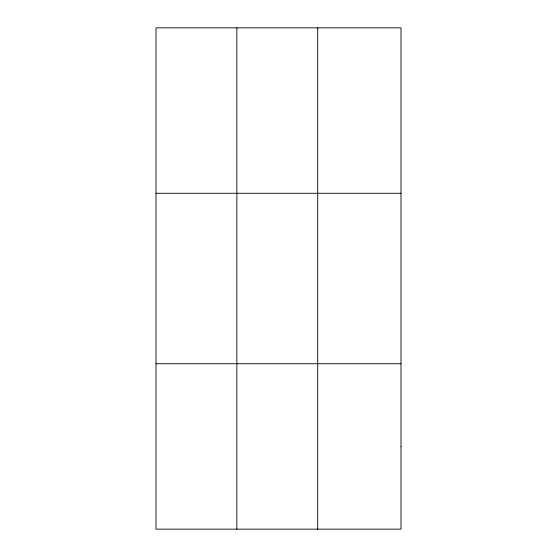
<?xml version="1.0" encoding="UTF-8"?>
<svg xmlns="http://www.w3.org/2000/svg" width="557" height="557" viewBox="0 0 557 557"><rect width="100%" height="100%" fill="white"/><g stroke="black" fill="none" stroke-linecap="round" stroke-linejoin="round"><path stroke-width="0.84" d="M236.85 529.15L236.85 27.85M317.699 529.15L317.699 27.85M156.009 193.279L400.991 193.279M156.009 363.721L400.991 363.721M400.991 446.436L400.991 529.15L156.009 529.15L156.009 27.85L400.991 27.85L400.991 446.436"/></g></svg>
